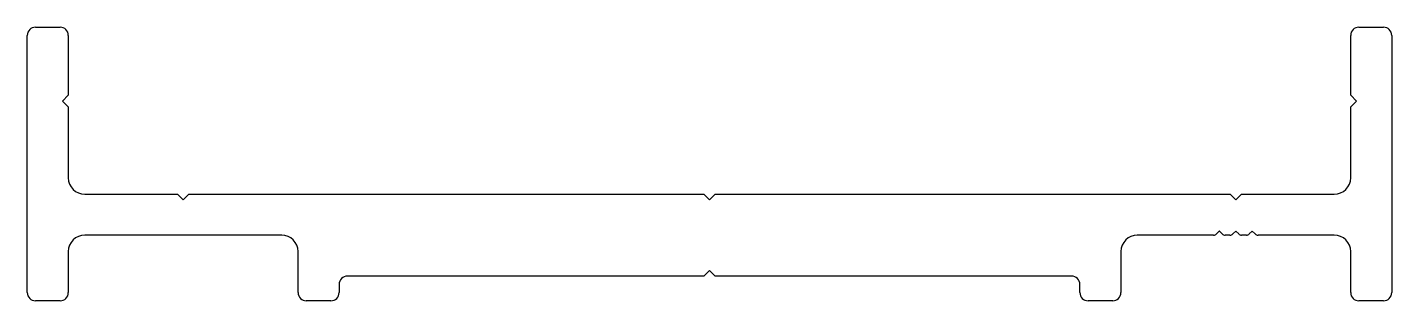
# Model space of a CAD drawing. Extents: x 2.7 to 85.9, y 2.8 to 19.5.
import ezdxf

# ---------------------------------------------------------------- set-up
doc = ezdxf.new("R2010")
doc.units = 0
doc.layers.get('0').update_dxf_attribs({"linetype": 'CONTINUOUS'})

msp = doc.modelspace()

# ---------------------------------------------------------------- linework, layer by layer
for p, q in [((3.227, 19.524), (4.727, 19.524)), ((83.852, 19.524), (85.352, 19.524)), ((2.727, 3.348), (2.727, 19.024)), ((5.227, 19.024), (5.227, 15.374)), ((83.352, 15.374), (83.352, 19.024)), ((85.852, 19.024), (85.852, 3.348)), ((5.227, 15.374), (4.877, 15.024)), ((4.877, 15.024), (5.227, 14.674)), ((83.702, 15.024), (83.352, 15.374)), ((83.352, 14.674), (83.702, 15.024)), ((5.227, 14.674), (5.227, 10.348)), ((83.352, 10.348), (83.352, 14.674)), ((6.227, 9.348), (11.877, 9.348)), ((11.877, 9.348), (12.227, 8.998)), ((12.227, 8.998), (12.577, 9.348)), ((12.577, 9.348), (43.94, 9.348)), ((43.94, 9.348), (44.29, 8.998)), ((44.29, 8.998), (44.64, 9.348)), ((44.64, 9.348), (76.003, 9.348)), ((76.003, 9.348), (76.353, 8.998)), ((76.353, 8.998), (76.703, 9.348)), ((76.703, 9.348), (82.352, 9.348)), ((18.226, 6.848), (6.227, 6.848)), ((75, 6.848), (70.354, 6.848)), ((75.348, 7.093), (75.177, 6.922)), ((75.53, 6.922), (75.359, 7.093)), ((76, 6.848), (75.707, 6.848)), ((76.348, 7.093), (76.177, 6.922)), ((76.53, 6.922), (76.359, 7.093)), ((77, 6.848), (76.707, 6.848)), ((77.348, 7.093), (77.177, 6.922)), ((77.53, 6.922), (77.359, 7.093)), ((82.352, 6.848), (77.707, 6.848)), ((5.227, 5.848), (5.227, 3.348)), ((19.226, 3.348), (19.226, 5.848)), ((69.354, 5.848), (69.354, 3.348)), ((83.352, 3.348), (83.352, 5.848)), ((43.94, 4.348), (22.226, 4.348)), ((44.29, 4.698), (43.94, 4.348)), ((44.64, 4.348), (44.29, 4.698)), ((66.354, 4.348), (44.64, 4.348)), ((21.726, 3.848), (21.726, 3.348)), ((66.854, 3.348), (66.854, 3.848)), ((4.727, 2.848), (3.227, 2.848)), ((21.226, 2.848), (19.726, 2.848)), ((68.854, 2.848), (67.354, 2.848)), ((85.352, 2.848), (83.852, 2.848))]:
    msp.add_line(p, q)
for centre, radius, start, end in [((3.227, 19.024), 0.5, 90, 180), ((4.727, 19.024), 0.5, 360, 90), ((83.852, 19.024), 0.5, 90, 180), ((85.352, 19.024), 0.5, 0, 90), ((6.227, 10.348), 1, 180, 270), ((82.352, 10.348), 1, 270, 0), ((6.227, 5.848), 1, 90, 180), ((18.226, 5.848), 1, 0, 90), ((70.354, 5.848), 1, 90, 180), ((75, 7.098), 0.25, 270.00001, 315), ((75.353, 7.087), 0.008, 45, 135), ((75.707, 7.098), 0.25, 225, 270), ((76, 7.098), 0.25, 270, 315), ((76.353, 7.087), 0.008, 45, 135), ((76.707, 7.098), 0.25, 225, 270), ((77, 7.098), 0.25, 270, 315), ((77.353, 7.087), 0.008, 45, 135), ((77.707, 7.098), 0.25, 225, 269.99999), ((82.352, 5.848), 1, 360, 90), ((22.226, 3.848), 0.5, 90, 180), ((66.354, 3.848), 0.5, 0, 90), ((3.227, 3.348), 0.5, 180, 270), ((4.727, 3.348), 0.5, 270, 0), ((19.726, 3.348), 0.5, 180, 270), ((21.226, 3.348), 0.5, 270, 0), ((67.354, 3.348), 0.5, 180, 270), ((68.854, 3.348), 0.5, 270, 0), ((83.852, 3.348), 0.5, 180, 270), ((85.352, 3.348), 0.5, 270, 0)]:
    msp.add_arc(centre, radius, start, end)

doc.saveas('drawing.dxf')
